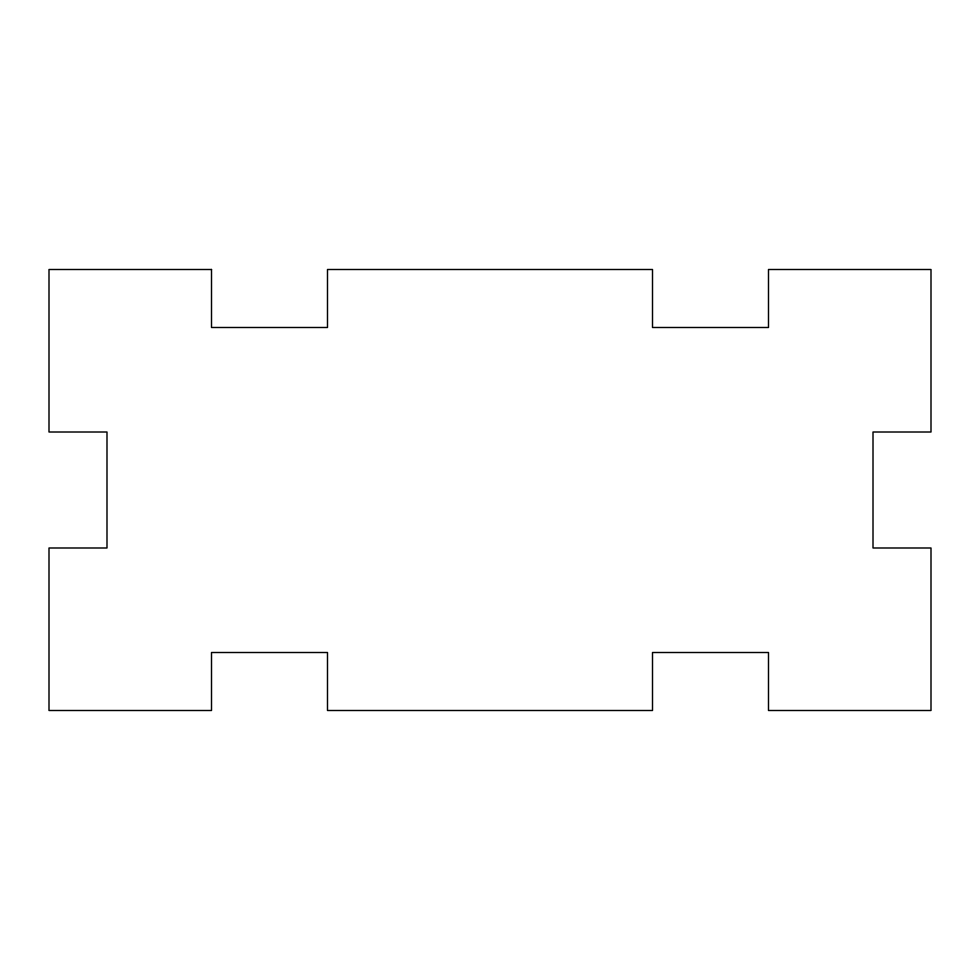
<?xml version="1.0" encoding="UTF-8"?>
<svg xmlns="http://www.w3.org/2000/svg" width="980" height="980" viewBox="0 0 980 980"><rect width="100%" height="100%" fill="white"/><g stroke="black" fill="none" stroke-linecap="round" stroke-linejoin="round"><path stroke-width="1.47" d="M211.508 269.5L49 269.5L49 432.009L106.992 432.009L106.992 547.991L49 547.991L49 710.5L211.508 710.5L211.508 652.509L327.491 652.509L327.491 710.5L652.509 710.5L652.509 652.509L768.492 652.509L768.492 710.5L931 710.5L931 547.991L873.009 547.991L873.009 432.009L931 432.009L931 269.5L768.492 269.5L768.492 327.491L652.509 327.491L652.509 269.5L327.491 269.5L327.491 327.491L211.508 327.491L211.508 269.5"/></g></svg>
